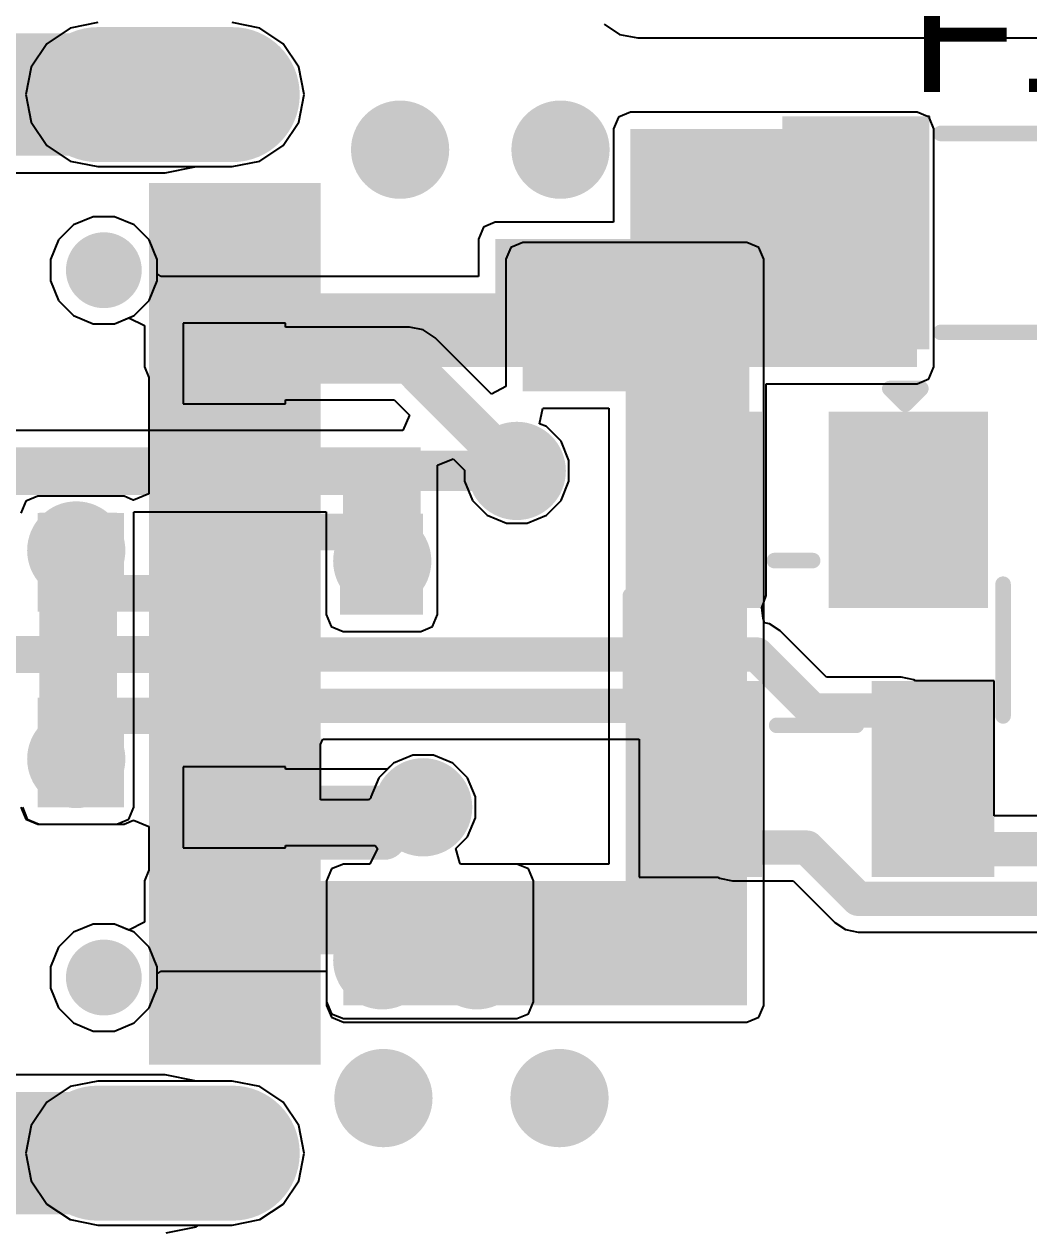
# Model space of a CAD drawing. Header units: millimetres. Extents: x -0.27 to 3.94, y -1.19 to 3.
# Drawn here: x 0.1653 to 0.4888, y 0.3933 to 0.7812 of the extents above; entities that cross this region are included whole.
import ezdxf

# ---------------------------------------------------------------- set-up
doc = ezdxf.new("R2010")
doc.units = ezdxf.units.MM
doc.header["$MEASUREMENT"] = 0
for name, color, linetype in [('BottomLayer', 5, 'Continuous'), ('BottomPaste', 16, 'Continuous'), ('BottomSolder', 6, 'Continuous'), ('MultiLayer', 9, 'Continuous'), ('PadHoleLayer', 156, 'Continuous'), ('TopLayer', 1, 'Continuous'), ('TopOverlay', 2, 'Continuous'), ('TopPaste', 8, 'Continuous'), ('TopSolder', 216, 'Continuous'), ('ViaHoleLayer', 16, 'Continuous')]:
    doc.layers.add(name, color=color, linetype=linetype)
doc.styles.add('Arial', font='arial.ttf', dxfattribs={"height": 0.2})

# ---------------------------------------------------------------- blocks, each defined once
blk = doc.blocks.new('R___0402_B_100')
at = {"layer": 'BottomLayer'}
for points in [[(-0.0095, 0.0125), (-0.0095, -0.0125), (-0.0275, -0.0125), (-0.0275, 0.0125)], [(0.0275, 0.0125), (0.0275, -0.0125), (0.0095, -0.0125), (0.0095, 0.0125)]]:
    blk.add_hatch(color=5, dxfattribs=at).paths.add_polyline_path(points)
at = {"layer": 'BottomPaste'}
for points in [[(-0.0095, 0.0125), (-0.0095, -0.0125), (-0.0275, -0.0125), (-0.0275, 0.0125)], [(0.0275, 0.0125), (0.0275, -0.0125), (0.0095, -0.0125), (0.0095, 0.0125)]]:
    blk.add_hatch(color=16, dxfattribs=at).paths.add_polyline_path(points)
at = {"layer": 'BottomSolder'}
for points in [[(-0.00733, 0.01467), (-0.00733, -0.01467), (-0.02967, -0.01467), (-0.02967, 0.01467)], [(0.02967, 0.01467), (0.02967, -0.01467), (0.00733, -0.01467), (0.00733, 0.01467)]]:
    blk.add_hatch(color=6, dxfattribs=at).paths.add_polyline_path(points)
blk = doc.blocks.new('R___0402_B_101')
at = {"layer": 'BottomLayer'}
for points in [[(-0.0095, 0.0125), (-0.0095, -0.0125), (-0.0275, -0.0125), (-0.0275, 0.0125)], [(0.0275, 0.0125), (0.0275, -0.0125), (0.0095, -0.0125), (0.0095, 0.0125)]]:
    blk.add_hatch(color=5, dxfattribs=at).paths.add_polyline_path(points)
at = {"layer": 'BottomPaste'}
for points in [[(-0.0095, 0.0125), (-0.0095, -0.0125), (-0.0275, -0.0125), (-0.0275, 0.0125)], [(0.0275, 0.0125), (0.0275, -0.0125), (0.0095, -0.0125), (0.0095, 0.0125)]]:
    blk.add_hatch(color=16, dxfattribs=at).paths.add_polyline_path(points)
at = {"layer": 'BottomSolder'}
for points in [[(-0.00733, 0.01467), (-0.00733, -0.01467), (-0.02967, -0.01467), (-0.02967, 0.01467)], [(0.02967, 0.01467), (0.02967, -0.01467), (0.00733, -0.01467), (0.00733, 0.01467)]]:
    blk.add_hatch(color=6, dxfattribs=at).paths.add_polyline_path(points)
blk = doc.blocks.new('TYPE_C_31_M_12__146')
at = {"layer": 'BottomLayer'}
h = blk.add_hatch(color=5, dxfattribs=at)
edge = h.paths.add_edge_path()
edge.add_arc((-0.04429, -0.00079), 0.01772, 0, 180)
edge.add_line((-0.06201, -0.00079), (-0.06201, -0.04409))
edge.add_arc((-0.04429, -0.04409), 0.01772, 180, 360)
edge.add_line((-0.02657, -0.04409), (-0.02657, -0.00079))
h = blk.add_hatch(color=5, dxfattribs=at)
edge = h.paths.add_edge_path()
edge.add_arc((0.29626, -0.04409), 0.01772, 180, 360)
edge.add_line((0.31398, -0.04409), (0.31398, -0.00079))
edge.add_arc((0.29626, -0.00079), 0.01772, 0, 180)
edge.add_line((0.27854, -0.00079), (0.27854, -0.04409))
h = blk.add_hatch(color=5, dxfattribs=at)
edge = h.paths.add_edge_path()
edge.add_arc((-0.04429, -0.20276), 0.01772, 180, 360)
edge.add_line((-0.02657, -0.20276), (-0.02657, -0.17126))
edge.add_arc((-0.04429, -0.17126), 0.01772, 0, 180)
edge.add_line((-0.06201, -0.17126), (-0.06201, -0.20276))
h = blk.add_hatch(color=5, dxfattribs=at)
edge = h.paths.add_edge_path()
edge.add_arc((0.29626, -0.20276), 0.01772, 180, 360)
edge.add_line((0.31398, -0.20276), (0.31398, -0.17126))
edge.add_arc((0.29626, -0.17126), 0.01772, 0, 180)
edge.add_line((0.27854, -0.17126), (0.27854, -0.20276))
at = {"layer": 'BottomSolder'}
h = blk.add_hatch(color=6, dxfattribs=at)
edge = h.paths.add_edge_path()
edge.add_arc((-0.04429, -0.00079), 0.02172, 0, 180)
edge.add_line((-0.06601, -0.00079), (-0.06601, -0.04409))
edge.add_arc((-0.04429, -0.04409), 0.02172, 180, 360)
edge.add_line((-0.02257, -0.04409), (-0.02257, -0.00079))
h = blk.add_hatch(color=6, dxfattribs=at)
edge = h.paths.add_edge_path()
edge.add_arc((0.29626, -0.04409), 0.02172, 180, 360)
edge.add_line((0.31798, -0.04409), (0.31798, -0.00079))
edge.add_arc((0.29626, -0.00079), 0.02172, 0, 180)
edge.add_line((0.27454, -0.00079), (0.27454, -0.04409))
h = blk.add_hatch(color=6, dxfattribs=at)
edge = h.paths.add_edge_path()
edge.add_arc((0.0122, -0.04213), 0.004, 0, 360)
h = blk.add_hatch(color=6, dxfattribs=at)
edge = h.paths.add_edge_path()
edge.add_arc((0.23976, -0.04213), 0.004, 0, 360)
h = blk.add_hatch(color=6, dxfattribs=at)
edge = h.paths.add_edge_path()
edge.add_arc((-0.04429, -0.20276), 0.02172, 180, 360)
edge.add_line((-0.02257, -0.20276), (-0.02257, -0.17126))
edge.add_arc((-0.04429, -0.17126), 0.02172, 0, 180)
edge.add_line((-0.06601, -0.17126), (-0.06601, -0.20276))
h = blk.add_hatch(color=6, dxfattribs=at)
edge = h.paths.add_edge_path()
edge.add_arc((0.29626, -0.20276), 0.02172, 180, 360)
edge.add_line((0.31798, -0.20276), (0.31798, -0.17126))
edge.add_arc((0.29626, -0.17126), 0.02172, 0, 180)
edge.add_line((0.27454, -0.17126), (0.27454, -0.20276))
at = {"layer": 'MultiLayer'}
h = blk.add_hatch(color=9, dxfattribs=at)
edge = h.paths.add_edge_path()
edge.add_arc((-0.04429, -0.00079), 0.01772, 0, 180)
edge.add_line((-0.06201, -0.00079), (-0.06201, -0.04409))
edge.add_arc((-0.04429, -0.04409), 0.01772, 180, 360)
edge.add_line((-0.02657, -0.04409), (-0.02657, -0.00079))
h = blk.add_hatch(color=9, dxfattribs=at)
edge = h.paths.add_edge_path()
edge.add_arc((0.29626, -0.04409), 0.01772, 180, 360)
edge.add_line((0.31398, -0.04409), (0.31398, -0.00079))
edge.add_arc((0.29626, -0.00079), 0.01772, 0, 180)
edge.add_line((0.27854, -0.00079), (0.27854, -0.04409))
h = blk.add_hatch(color=9, dxfattribs=at)
edge = h.paths.add_edge_path()
edge.add_arc((-0.04429, -0.20276), 0.01772, 180, 360)
edge.add_line((-0.02657, -0.20276), (-0.02657, -0.17126))
edge.add_arc((-0.04429, -0.17126), 0.01772, 0, 180)
edge.add_line((-0.06201, -0.17126), (-0.06201, -0.20276))
h = blk.add_hatch(color=9, dxfattribs=at)
edge = h.paths.add_edge_path()
edge.add_arc((0.29626, -0.20276), 0.01772, 180, 360)
edge.add_line((0.31398, -0.20276), (0.31398, -0.17126))
edge.add_arc((0.29626, -0.17126), 0.01772, 0, 180)
edge.add_line((0.27854, -0.17126), (0.27854, -0.20276))
at = {"layer": 'PadHoleLayer'}
h = blk.add_hatch(color=156, dxfattribs=at)
edge = h.paths.add_edge_path()
edge.add_arc((-0.04429, -0.04409), 0.01181, 180, 360)
edge.add_line((-0.03248, -0.04409), (-0.03248, -0.00079))
edge.add_arc((-0.04429, -0.00079), 0.01181, 0, 180)
edge.add_line((-0.0561, -0.00079), (-0.0561, -0.04409))
h = blk.add_hatch(color=156, dxfattribs=at)
edge = h.paths.add_edge_path()
edge.add_arc((0.29626, -0.04409), 0.01181, 180, 360)
edge.add_line((0.30807, -0.04409), (0.30807, -0.00079))
edge.add_arc((0.29626, -0.00079), 0.01181, 0, 180)
edge.add_line((0.28445, -0.00079), (0.28445, -0.04409))
h = blk.add_hatch(color=156, dxfattribs=at)
edge = h.paths.add_edge_path()
edge.add_arc((0.0122, -0.04213), 0.0122, 0, 360)
h = blk.add_hatch(color=156, dxfattribs=at)
edge = h.paths.add_edge_path()
edge.add_arc((0.23976, -0.04213), 0.0122, 0, 360)
h = blk.add_hatch(color=156, dxfattribs=at)
edge = h.paths.add_edge_path()
edge.add_arc((-0.04429, -0.20276), 0.01181, 180, 360)
edge.add_line((-0.03248, -0.20276), (-0.03248, -0.17126))
edge.add_arc((-0.04429, -0.17126), 0.01181, 0, 180)
edge.add_line((-0.0561, -0.17126), (-0.0561, -0.20276))
h = blk.add_hatch(color=156, dxfattribs=at)
edge = h.paths.add_edge_path()
edge.add_arc((0.29626, -0.20276), 0.01181, 180, 360)
edge.add_line((0.30807, -0.20276), (0.30807, -0.17126))
edge.add_arc((0.29626, -0.17126), 0.01181, 0, 180)
edge.add_line((0.28445, -0.17126), (0.28445, -0.20276))
at = {"layer": 'TopLayer'}
for points in [[(-0.01181, 0.02362), (0.01181, 0.02362), (0.01181, -0.02362), (-0.01181, -0.02362)], [(0.01969, 0.02362), (0.04331, 0.02362), (0.04331, -0.02362), (0.01969, -0.02362)], [(0.05118, 0.02362), (0.06299, 0.02362), (0.06299, -0.02362), (0.05118, -0.02362)], [(0.07087, 0.02362), (0.08268, 0.02362), (0.08268, -0.02362), (0.07087, -0.02362)], [(0.09055, 0.02362), (0.10236, 0.02362), (0.10236, -0.02362), (0.09055, -0.02362)], [(0.11024, 0.02362), (0.12205, 0.02362), (0.12205, -0.02362), (0.11024, -0.02362)], [(0.14173, -0.02362), (0.12992, -0.02362), (0.12992, 0.02362), (0.14173, 0.02362)], [(0.16142, -0.02362), (0.14961, -0.02362), (0.14961, 0.02362), (0.16142, 0.02362)], [(0.1811, -0.02362), (0.16929, -0.02362), (0.16929, 0.02362), (0.1811, 0.02362)], [(0.20079, -0.02362), (0.18898, -0.02362), (0.18898, 0.02362), (0.20079, 0.02362)], [(0.23228, -0.02362), (0.20866, -0.02362), (0.20866, 0.02362), (0.23228, 0.02362)], [(0.24016, 0.02362), (0.26378, 0.02362), (0.26378, -0.02362), (0.24016, -0.02362)]]:
    blk.add_hatch(color=1, dxfattribs=at).paths.add_polyline_path(points)
h = blk.add_hatch(color=1, dxfattribs=at)
edge = h.paths.add_edge_path()
edge.add_arc((-0.04429, -0.00079), 0.01772, 0, 180)
edge.add_line((-0.06201, -0.00079), (-0.06201, -0.04409))
edge.add_arc((-0.04429, -0.04409), 0.01772, 180, 360)
edge.add_line((-0.02657, -0.04409), (-0.02657, -0.00079))
h = blk.add_hatch(color=1, dxfattribs=at)
edge = h.paths.add_edge_path()
edge.add_arc((0.29626, -0.04409), 0.01772, 180, 360)
edge.add_line((0.31398, -0.04409), (0.31398, -0.00079))
edge.add_arc((0.29626, -0.00079), 0.01772, 0, 180)
edge.add_line((0.27854, -0.00079), (0.27854, -0.04409))
h = blk.add_hatch(color=1, dxfattribs=at)
edge = h.paths.add_edge_path()
edge.add_arc((-0.04429, -0.20276), 0.01772, 180, 360)
edge.add_line((-0.02657, -0.20276), (-0.02657, -0.17126))
edge.add_arc((-0.04429, -0.17126), 0.01772, 0, 180)
edge.add_line((-0.06201, -0.17126), (-0.06201, -0.20276))
h = blk.add_hatch(color=1, dxfattribs=at)
edge = h.paths.add_edge_path()
edge.add_arc((0.29626, -0.20276), 0.01772, 180, 360)
edge.add_line((0.31398, -0.20276), (0.31398, -0.17126))
edge.add_arc((0.29626, -0.17126), 0.01772, 0, 180)
edge.add_line((0.27854, -0.17126), (0.27854, -0.20276))
at = {"layer": 'TopPaste'}
for points in [[(-0.01181, 0.02362), (0.01181, 0.02362), (0.01181, -0.02362), (-0.01181, -0.02362)], [(0.01969, 0.02362), (0.04331, 0.02362), (0.04331, -0.02362), (0.01969, -0.02362)], [(0.05118, 0.02362), (0.06299, 0.02362), (0.06299, -0.02362), (0.05118, -0.02362)], [(0.07087, 0.02362), (0.08268, 0.02362), (0.08268, -0.02362), (0.07087, -0.02362)], [(0.09055, 0.02362), (0.10236, 0.02362), (0.10236, -0.02362), (0.09055, -0.02362)], [(0.11024, 0.02362), (0.12205, 0.02362), (0.12205, -0.02362), (0.11024, -0.02362)], [(0.14173, -0.02362), (0.12992, -0.02362), (0.12992, 0.02362), (0.14173, 0.02362)], [(0.16142, -0.02362), (0.14961, -0.02362), (0.14961, 0.02362), (0.16142, 0.02362)], [(0.1811, -0.02362), (0.16929, -0.02362), (0.16929, 0.02362), (0.1811, 0.02362)], [(0.20079, -0.02362), (0.18898, -0.02362), (0.18898, 0.02362), (0.20079, 0.02362)], [(0.23228, -0.02362), (0.20866, -0.02362), (0.20866, 0.02362), (0.23228, 0.02362)], [(0.24016, 0.02362), (0.26378, 0.02362), (0.26378, -0.02362), (0.24016, -0.02362)]]:
    blk.add_hatch(color=8, dxfattribs=at).paths.add_polyline_path(points)
at = {"layer": 'TopSolder'}
for points in [[(-0.01581, 0.02762), (0.01581, 0.02762), (0.01581, -0.02762), (-0.01581, -0.02762)], [(0.01569, 0.02762), (0.04731, 0.02762), (0.04731, -0.02762), (0.01569, -0.02762)], [(0.04718, 0.02762), (0.06699, 0.02762), (0.06699, -0.02762), (0.04718, -0.02762)], [(0.06687, 0.02762), (0.08668, 0.02762), (0.08668, -0.02762), (0.06687, -0.02762)], [(0.08655, 0.02762), (0.10636, 0.02762), (0.10636, -0.02762), (0.08655, -0.02762)], [(0.10624, 0.02762), (0.12605, 0.02762), (0.12605, -0.02762), (0.10624, -0.02762)], [(0.14573, -0.02762), (0.12592, -0.02762), (0.12592, 0.02762), (0.14573, 0.02762)], [(0.16542, -0.02762), (0.14561, -0.02762), (0.14561, 0.02762), (0.16542, 0.02762)], [(0.1851, -0.02762), (0.16529, -0.02762), (0.16529, 0.02762), (0.1851, 0.02762)], [(0.20479, -0.02762), (0.18498, -0.02762), (0.18498, 0.02762), (0.20479, 0.02762)], [(0.23628, -0.02762), (0.20466, -0.02762), (0.20466, 0.02762), (0.23628, 0.02762)], [(0.23616, 0.02762), (0.26778, 0.02762), (0.26778, -0.02762), (0.23616, -0.02762)]]:
    blk.add_hatch(color=216, dxfattribs=at).paths.add_polyline_path(points)
h = blk.add_hatch(color=216, dxfattribs=at)
edge = h.paths.add_edge_path()
edge.add_arc((-0.04429, -0.00079), 0.02172, 0, 180)
edge.add_line((-0.06601, -0.00079), (-0.06601, -0.04409))
edge.add_arc((-0.04429, -0.04409), 0.02172, 180, 360)
edge.add_line((-0.02257, -0.04409), (-0.02257, -0.00079))
h = blk.add_hatch(color=216, dxfattribs=at)
edge = h.paths.add_edge_path()
edge.add_arc((0.29626, -0.04409), 0.02172, 180, 360)
edge.add_line((0.31798, -0.04409), (0.31798, -0.00079))
edge.add_arc((0.29626, -0.00079), 0.02172, 0, 180)
edge.add_line((0.27454, -0.00079), (0.27454, -0.04409))
h = blk.add_hatch(color=216, dxfattribs=at)
edge = h.paths.add_edge_path()
edge.add_arc((0.0122, -0.04213), 0.004, 0, 360)
h = blk.add_hatch(color=216, dxfattribs=at)
edge = h.paths.add_edge_path()
edge.add_arc((0.23976, -0.04213), 0.004, 0, 360)
h = blk.add_hatch(color=216, dxfattribs=at)
edge = h.paths.add_edge_path()
edge.add_arc((-0.04429, -0.20276), 0.02172, 180, 360)
edge.add_line((-0.02257, -0.20276), (-0.02257, -0.17126))
edge.add_arc((-0.04429, -0.17126), 0.02172, 0, 180)
edge.add_line((-0.06601, -0.17126), (-0.06601, -0.20276))
h = blk.add_hatch(color=216, dxfattribs=at)
edge = h.paths.add_edge_path()
edge.add_arc((0.29626, -0.20276), 0.02172, 180, 360)
edge.add_line((0.31798, -0.20276), (0.31798, -0.17126))
edge.add_arc((0.29626, -0.17126), 0.02172, 0, 180)
edge.add_line((0.27454, -0.17126), (0.27454, -0.20276))
at = {"layer": 'TopOverlay'}
for points, const_width in [([(-0.049, -0.14), (-0.049, -0.076)], 0.005), ([(0.30097, -0.14), (0.30097, -0.076)], 0.005), ([(0.121, -0.207), (0.121, -0.197)], 0.01), ([(0.133, -0.207), (0.109, -0.207)], 0.01), ([(0.121, -0.219), (0.109, -0.207)], 0.01), ([(0.121, -0.219), (0.133, -0.207)], 0.01), ([(0.30297, -0.23402), (-0.051, -0.23402)], 0.005)]:
    blk.add_lwpolyline(points, dxfattribs=dict(at, const_width=const_width))
for points, const_width in [([(-0.05025, -0.076, 1), (-0.04775, -0.076, 1)], 0.0025), ([(0.29972, -0.076, 1), (0.30222, -0.076, 1)], 0.0025), ([(-0.05025, -0.14, 1), (-0.04775, -0.14, 1)], 0.0025), ([(0.29972, -0.14, 1), (0.30222, -0.14, 1)], 0.0025), ([(0.1185, -0.197, 1), (0.1235, -0.197, 1)], 0.005), ([(0.1065, -0.207, 1), (0.1115, -0.207, 1)], 0.005), ([(0.1065, -0.207, 1), (0.1115, -0.207, 1)], 0.005), ([(0.1185, -0.207, 1), (0.1235, -0.207, 1)], 0.005), ([(0.1305, -0.207, 1), (0.1355, -0.207, 1)], 0.005), ([(0.1305, -0.207, 1), (0.1355, -0.207, 1)], 0.005), ([(0.1185, -0.219, 1), (0.1235, -0.219, 1)], 0.005), ([(0.1185, -0.219, 1), (0.1235, -0.219, 1)], 0.005), ([(-0.05225, -0.23402, 1), (-0.04975, -0.23402, 1)], 0.0025), ([(0.30172, -0.23402, 1), (0.30422, -0.23402, 1)], 0.0025)]:
    blk.add_lwpolyline(points, format="xyb", close=True, dxfattribs=dict(at, const_width=const_width))
blk.add_text('Board Edge', height=0.028, dxfattribs=at).set_placement((-0.009, -0.18267))
blk = doc.blocks.new('F____0805_158')
at = {"layer": 'TopLayer'}
for points in [[(-0.02362, -0.03346), (-0.06299, -0.03346), (-0.06299, 0.03346), (-0.02362, 0.03346)], [(0.06299, -0.03346), (0.02362, -0.03346), (0.02362, 0.03346), (0.06299, 0.03346)]]:
    blk.add_hatch(color=1, dxfattribs=at).paths.add_polyline_path(points)
at = {"layer": 'TopPaste'}
for points in [[(-0.02362, -0.03346), (-0.06299, -0.03346), (-0.06299, 0.03346), (-0.02362, 0.03346)], [(0.06299, -0.03346), (0.02362, -0.03346), (0.02362, 0.03346), (0.06299, 0.03346)]]:
    blk.add_hatch(color=8, dxfattribs=at).paths.add_polyline_path(points)
at = {"layer": 'TopSolder'}
for points in [[(-0.01962, -0.03746), (-0.06699, -0.03746), (-0.06699, 0.03746), (-0.01962, 0.03746)], [(0.06699, -0.03746), (0.01962, -0.03746), (0.01962, 0.03746), (0.06699, 0.03746)]]:
    blk.add_hatch(color=216, dxfattribs=at).paths.add_polyline_path(points)
at = {"layer": 'TopOverlay', "const_width": 0.005}
for points in [[(-0.016, 0.032), (0.016, 0.032)], [(-0.016, -0.032), (0.016, -0.032)]]:
    blk.add_lwpolyline(points, dxfattribs=at)
at = {"layer": 'TopOverlay', "const_width": 0.0025}
for points in [[(-0.01725, 0.032, 1), (-0.01475, 0.032, 1)], [(0.01475, 0.032, 1), (0.01725, 0.032, 1)], [(-0.01725, -0.032, 1), (-0.01475, -0.032, 1)], [(0.01475, -0.032, 1), (0.01725, -0.032, 1)]]:
    blk.add_lwpolyline(points, format="xyb", close=True, dxfattribs=at)
blk = doc.blocks.new('SOT_143_4__166')
at = {"layer": 'TopLayer'}
for points in [[(0.11417, 0.02362), (0.11417, -0.00787), (0.05906, -0.00787), (0.05906, 0.02362)], [(0.02756, 0.02165), (0.02756, -0.02165), (-0.02756, -0.02165), (-0.02756, 0.02165)], [(0.02756, -0.05118), (0.02756, -0.08268), (-0.02756, -0.08268), (-0.02756, -0.05118)], [(0.11417, -0.05118), (0.11417, -0.08268), (0.05906, -0.08268), (0.05906, -0.05118)]]:
    blk.add_hatch(color=1, dxfattribs=at).paths.add_polyline_path(points)
at = {"layer": 'TopPaste'}
for points in [[(0.11417, 0.02362), (0.11417, -0.00787), (0.05906, -0.00787), (0.05906, 0.02362)], [(0.02756, 0.02165), (0.02756, -0.02165), (-0.02756, -0.02165), (-0.02756, 0.02165)], [(0.02756, -0.05118), (0.02756, -0.08268), (-0.02756, -0.08268), (-0.02756, -0.05118)], [(0.11417, -0.05118), (0.11417, -0.08268), (0.05906, -0.08268), (0.05906, -0.05118)]]:
    blk.add_hatch(color=8, dxfattribs=at).paths.add_polyline_path(points)
at = {"layer": 'TopSolder'}
for points in [[(0.11817, 0.02762), (0.11817, -0.01187), (0.05506, -0.01187), (0.05506, 0.02762)], [(0.03156, 0.02565), (0.03156, -0.02565), (-0.03156, -0.02565), (-0.03156, 0.02565)], [(0.03156, -0.04718), (0.03156, -0.08668), (-0.03156, -0.08668), (-0.03156, -0.04718)], [(0.11817, -0.04718), (0.11817, -0.08668), (0.05506, -0.08668), (0.05506, -0.04718)]]:
    blk.add_hatch(color=216, dxfattribs=at).paths.add_polyline_path(points)
at = {"layer": 'TopOverlay', "const_width": 0.005}
for points in [[(0.06632, 0.03047), (0.02394, 0.03047)], [(-0.034, -0.001), (-0.039, 0.004)], [(-0.039, -0.006), (-0.039, 0.004)], [(-0.039, -0.006), (-0.034, -0.001)], [(0.06936, -0.04241), (0.06936, -0.01678)], [(0.01634, -0.04315), (0.01634, -0.03082)], [(0.06289, -0.08953), (0.02762, -0.08953)]]:
    blk.add_lwpolyline(points, dxfattribs=at)
at = {"layer": 'TopOverlay', "const_width": 0.0025}
for points in [[(0.02269, 0.03047, 1), (0.02519, 0.03047, 1)], [(0.06507, 0.03047, 1), (0.06757, 0.03047, 1)], [(-0.04025, 0.004, 1), (-0.03775, 0.004, 1)], [(-0.04025, 0.004, 1), (-0.03775, 0.004, 1)], [(-0.03525, -0.001, 1), (-0.03275, -0.001, 1)], [(-0.03525, -0.001, 1), (-0.03275, -0.001, 1)], [(-0.04025, -0.006, 1), (-0.03775, -0.006, 1)], [(-0.04025, -0.006, 1), (-0.03775, -0.006, 1)], [(0.06811, -0.01678, 1), (0.07061, -0.01678, 1)], [(0.01509, -0.03082, 1), (0.01759, -0.03082, 1)], [(0.01509, -0.04315, 1), (0.01759, -0.04315, 1)], [(0.06811, -0.04241, 1), (0.07061, -0.04241, 1)], [(0.02637, -0.08953, 1), (0.02887, -0.08953, 1)], [(0.06164, -0.08953, 1), (0.06414, -0.08953, 1)]]:
    blk.add_lwpolyline(points, format="xyb", close=True, dxfattribs=at)

msp = doc.modelspace()

# ---------------------------------------------------------------- hatches: boundary and pattern name
at = {"layer": 'BottomLayer'}
h = msp.add_hatch(color=5, dxfattribs=at)
edge = h.paths.add_edge_path()
edge.add_arc((0.28637, 0.74078), 0.01181, 0, 360)
h = msp.add_hatch(color=5, dxfattribs=at)
edge = h.paths.add_edge_path()
edge.add_arc((0.338, 0.74078), 0.01181, 0, 360)
for points in [[(0.32585, 0.663), (0.398, 0.663), (0.398, 0.70551), (0.32585, 0.70551)], [(0.359, 0.46548), (0.398, 0.46548), (0.398, 0.70551), (0.359, 0.70551)], [(0.1344, 0.62966), (0.293, 0.62966), (0.293, 0.645), (0.1344, 0.645)], [(0.268, 0.59123), (0.293, 0.59123), (0.293, 0.645), (0.268, 0.645)], [(0.1702, 0.52921), (0.19519, 0.52921), (0.19519, 0.624), (0.1702, 0.624)], [(0.26811, 0.46548), (0.398, 0.46548), (0.398, 0.50554), (0.26811, 0.50554)]]:
    msp.add_hatch(color=5, dxfattribs=at).paths.add_polyline_path(points)
h = msp.add_hatch(color=5, dxfattribs=at)
edge = h.paths.add_edge_path()
edge.add_arc((0.3515, 0.687), 0.01181, 0, 360)
h = msp.add_hatch(color=5, dxfattribs=at)
edge = h.paths.add_edge_path()
edge.add_arc((0.3795, 0.687), 0.01181, 0, 360)
h = msp.add_hatch(color=5, dxfattribs=at)
edge = h.paths.add_edge_path()
edge.add_arc((0.32392, 0.63743), 0.01181, 0, 360)
h = msp.add_hatch(color=5, dxfattribs=at)
edge = h.paths.add_edge_path()
edge.add_arc((0.18212, 0.61184), 0.01181, 0, 360)
h = msp.add_hatch(color=5, dxfattribs=at)
edge = h.paths.add_edge_path()
edge.add_arc((0.28062, 0.60842), 0.01181, 0, 360)
h = msp.add_hatch(color=5, dxfattribs=at)
edge = h.paths.add_edge_path()
edge.add_arc((0.18212, 0.54477), 0.01181, 0, 360)
h = msp.add_hatch(color=5, dxfattribs=at)
edge = h.paths.add_edge_path()
edge.add_arc((0.29379, 0.52921), 0.01181, 0, 360)
h = msp.add_hatch(color=5, dxfattribs=at)
edge = h.paths.add_edge_path()
edge.add_arc((0.28062, 0.48), 0.01181, 0, 360)
h = msp.add_hatch(color=5, dxfattribs=at)
edge = h.paths.add_edge_path()
edge.add_arc((0.3111, 0.48), 0.01181, 0, 360)
h = msp.add_hatch(color=5, dxfattribs=at)
edge = h.paths.add_edge_path()
edge.add_arc((0.281, 0.43566), 0.01181, 0, 360)
h = msp.add_hatch(color=5, dxfattribs=at)
edge = h.paths.add_edge_path()
edge.add_arc((0.33768, 0.43566), 0.01181, 0, 360)
at = {"layer": 'BottomSolder'}
h = msp.add_hatch(color=6, dxfattribs=at)
edge = h.paths.add_edge_path()
edge.add_arc((0.28637, 0.74078), 0.01581, 0, 360)
h = msp.add_hatch(color=6, dxfattribs=at)
edge = h.paths.add_edge_path()
edge.add_arc((0.338, 0.74078), 0.01581, 0, 360)
h = msp.add_hatch(color=6, dxfattribs=at)
edge = h.paths.add_edge_path()
edge.add_arc((0.3515, 0.687), 0.01581, 0, 360)
h = msp.add_hatch(color=6, dxfattribs=at)
edge = h.paths.add_edge_path()
edge.add_arc((0.3795, 0.687), 0.01581, 0, 360)
h = msp.add_hatch(color=6, dxfattribs=at)
edge = h.paths.add_edge_path()
edge.add_arc((0.32392, 0.63743), 0.01581, 0, 360)
h = msp.add_hatch(color=6, dxfattribs=at)
edge = h.paths.add_edge_path()
edge.add_arc((0.18212, 0.61184), 0.01581, 0, 360)
h = msp.add_hatch(color=6, dxfattribs=at)
edge = h.paths.add_edge_path()
edge.add_arc((0.28062, 0.60842), 0.01581, 0, 360)
h = msp.add_hatch(color=6, dxfattribs=at)
edge = h.paths.add_edge_path()
edge.add_arc((0.18212, 0.54477), 0.01581, 0, 360)
h = msp.add_hatch(color=6, dxfattribs=at)
edge = h.paths.add_edge_path()
edge.add_arc((0.29379, 0.52921), 0.01581, 0, 360)
h = msp.add_hatch(color=6, dxfattribs=at)
edge = h.paths.add_edge_path()
edge.add_arc((0.28062, 0.48), 0.01581, 0, 360)
h = msp.add_hatch(color=6, dxfattribs=at)
edge = h.paths.add_edge_path()
edge.add_arc((0.3111, 0.48), 0.01581, 0, 360)
h = msp.add_hatch(color=6, dxfattribs=at)
edge = h.paths.add_edge_path()
edge.add_arc((0.281, 0.43566), 0.01581, 0, 360)
h = msp.add_hatch(color=6, dxfattribs=at)
edge = h.paths.add_edge_path()
edge.add_arc((0.33768, 0.43566), 0.01581, 0, 360)
at = {"layer": 'TopLayer'}
h = msp.add_hatch(color=1, dxfattribs=at)
edge = h.paths.add_edge_path()
edge.add_arc((0.28637, 0.74078), 0.01181, 0, 360)
h = msp.add_hatch(color=1, dxfattribs=at)
edge = h.paths.add_edge_path()
edge.add_arc((0.338, 0.74078), 0.01181, 0, 360)
for points in [[(0.3605, 0.59737), (0.39882, 0.59737), (0.39882, 0.74746), (0.3605, 0.74746)], [(0.3605, 0.6709), (0.45276, 0.6709), (0.45276, 0.74746), (0.3605, 0.74746)], [(0.317, 0.6709), (0.45276, 0.6709), (0.45276, 0.712), (0.317, 0.712)], [(0.2095, 0.6709), (0.45276, 0.6709), (0.45276, 0.69452), (0.2095, 0.69452)], [(0.16971, 0.59216), (0.1975, 0.59216), (0.1975, 0.62386), (0.16971, 0.62386)], [(0.2095, 0.61184), (0.29379, 0.61184), (0.29379, 0.62365), (0.2095, 0.62365)], [(0.267, 0.59123), (0.29379, 0.59123), (0.29379, 0.62365), (0.267, 0.62365)], [(0.16971, 0.59216), (0.25675, 0.59216), (0.25675, 0.60397), (0.16971, 0.60397)], [(0.13262, 0.57247), (0.25675, 0.57247), (0.25675, 0.58428), (0.13262, 0.58428)], [(0.16971, 0.52921), (0.1975, 0.52921), (0.1975, 0.56445), (0.16971, 0.56445)], [(0.16971, 0.55279), (0.25675, 0.55279), (0.25675, 0.56445), (0.16971, 0.56445)], [(0.2095, 0.48192), (0.32392, 0.48192), (0.32392, 0.50554), (0.2095, 0.50554)], [(0.26811, 0.46663), (0.32392, 0.46663), (0.32392, 0.50554), (0.26811, 0.50554)]]:
    msp.add_hatch(color=1, dxfattribs=at).paths.add_polyline_path(points)
h = msp.add_hatch(color=1, dxfattribs=at)
edge = h.paths.add_edge_path()
edge.add_arc((0.3515, 0.687), 0.01181, 0, 360)
h = msp.add_hatch(color=1, dxfattribs=at)
edge = h.paths.add_edge_path()
edge.add_arc((0.3795, 0.687), 0.01181, 0, 360)
h = msp.add_hatch(color=1, dxfattribs=at)
edge = h.paths.add_edge_path()
edge.add_arc((0.32392, 0.63743), 0.01181, 0, 360)
h = msp.add_hatch(color=1, dxfattribs=at)
edge = h.paths.add_edge_path()
edge.add_arc((0.18212, 0.61184), 0.01181, 0, 360)
h = msp.add_hatch(color=1, dxfattribs=at)
edge = h.paths.add_edge_path()
edge.add_arc((0.28062, 0.60842), 0.01181, 0, 360)
h = msp.add_hatch(color=1, dxfattribs=at)
edge = h.paths.add_edge_path()
edge.add_arc((0.18212, 0.54477), 0.01181, 0, 360)
h = msp.add_hatch(color=1, dxfattribs=at)
edge = h.paths.add_edge_path()
edge.add_arc((0.29379, 0.52921), 0.01181, 0, 360)
h = msp.add_hatch(color=1, dxfattribs=at)
edge = h.paths.add_edge_path()
edge.add_arc((0.28062, 0.48), 0.01181, 0, 360)
h = msp.add_hatch(color=1, dxfattribs=at)
edge = h.paths.add_edge_path()
edge.add_arc((0.3111, 0.48), 0.01181, 0, 360)
h = msp.add_hatch(color=1, dxfattribs=at)
edge = h.paths.add_edge_path()
edge.add_arc((0.281, 0.43566), 0.01181, 0, 360)
h = msp.add_hatch(color=1, dxfattribs=at)
edge = h.paths.add_edge_path()
edge.add_arc((0.33768, 0.43566), 0.01181, 0, 360)
at = {"layer": 'TopSolder'}
h = msp.add_hatch(color=216, dxfattribs=at)
edge = h.paths.add_edge_path()
edge.add_arc((0.28637, 0.74078), 0.01581, 0, 360)
h = msp.add_hatch(color=216, dxfattribs=at)
edge = h.paths.add_edge_path()
edge.add_arc((0.338, 0.74078), 0.01581, 0, 360)
h = msp.add_hatch(color=216, dxfattribs=at)
edge = h.paths.add_edge_path()
edge.add_arc((0.3515, 0.687), 0.01581, 0, 360)
h = msp.add_hatch(color=216, dxfattribs=at)
edge = h.paths.add_edge_path()
edge.add_arc((0.3795, 0.687), 0.01581, 0, 360)
h = msp.add_hatch(color=216, dxfattribs=at)
edge = h.paths.add_edge_path()
edge.add_arc((0.32392, 0.63743), 0.01581, 0, 360)
h = msp.add_hatch(color=216, dxfattribs=at)
edge = h.paths.add_edge_path()
edge.add_arc((0.18212, 0.61184), 0.01581, 0, 360)
h = msp.add_hatch(color=216, dxfattribs=at)
edge = h.paths.add_edge_path()
edge.add_arc((0.28062, 0.60842), 0.01581, 0, 360)
h = msp.add_hatch(color=216, dxfattribs=at)
edge = h.paths.add_edge_path()
edge.add_arc((0.18212, 0.54477), 0.01581, 0, 360)
h = msp.add_hatch(color=216, dxfattribs=at)
edge = h.paths.add_edge_path()
edge.add_arc((0.29379, 0.52921), 0.01581, 0, 360)
h = msp.add_hatch(color=216, dxfattribs=at)
edge = h.paths.add_edge_path()
edge.add_arc((0.28062, 0.48), 0.01581, 0, 360)
h = msp.add_hatch(color=216, dxfattribs=at)
edge = h.paths.add_edge_path()
edge.add_arc((0.3111, 0.48), 0.01581, 0, 360)
h = msp.add_hatch(color=216, dxfattribs=at)
edge = h.paths.add_edge_path()
edge.add_arc((0.281, 0.43566), 0.01581, 0, 360)
h = msp.add_hatch(color=216, dxfattribs=at)
edge = h.paths.add_edge_path()
edge.add_arc((0.33768, 0.43566), 0.01581, 0, 360)
at = {"layer": 'ViaHoleLayer'}
h = msp.add_hatch(color=16, dxfattribs=at)
edge = h.paths.add_edge_path()
edge.add_arc((0.28637, 0.74078), 0.00591, 0, 360)
h = msp.add_hatch(color=16, dxfattribs=at)
edge = h.paths.add_edge_path()
edge.add_arc((0.338, 0.74078), 0.00591, 0, 360)
h = msp.add_hatch(color=16, dxfattribs=at)
edge = h.paths.add_edge_path()
edge.add_arc((0.3515, 0.687), 0.00591, 0, 360)
h = msp.add_hatch(color=16, dxfattribs=at)
edge = h.paths.add_edge_path()
edge.add_arc((0.3795, 0.687), 0.00591, 0, 360)
h = msp.add_hatch(color=16, dxfattribs=at)
edge = h.paths.add_edge_path()
edge.add_arc((0.32392, 0.63743), 0.00591, 0, 360)
h = msp.add_hatch(color=16, dxfattribs=at)
edge = h.paths.add_edge_path()
edge.add_arc((0.18212, 0.61184), 0.00591, 0, 360)
h = msp.add_hatch(color=16, dxfattribs=at)
edge = h.paths.add_edge_path()
edge.add_arc((0.28062, 0.60842), 0.00591, 0, 360)
h = msp.add_hatch(color=16, dxfattribs=at)
edge = h.paths.add_edge_path()
edge.add_arc((0.18212, 0.54477), 0.00591, 0, 360)
h = msp.add_hatch(color=16, dxfattribs=at)
edge = h.paths.add_edge_path()
edge.add_arc((0.29379, 0.52921), 0.00591, 0, 360)
h = msp.add_hatch(color=16, dxfattribs=at)
edge = h.paths.add_edge_path()
edge.add_arc((0.28062, 0.48), 0.00591, 0, 360)
h = msp.add_hatch(color=16, dxfattribs=at)
edge = h.paths.add_edge_path()
edge.add_arc((0.3111, 0.48), 0.00591, 0, 360)
h = msp.add_hatch(color=16, dxfattribs=at)
edge = h.paths.add_edge_path()
edge.add_arc((0.281, 0.43566), 0.00591, 0, 360)
h = msp.add_hatch(color=16, dxfattribs=at)
edge = h.paths.add_edge_path()
edge.add_arc((0.33768, 0.43566), 0.00591, 0, 360)

# ---------------------------------------------------------------- linework, layer by layer
at = {"layer": 'BottomLayer'}
for p, q in [((0.18017, 0.77989), (0.17265, 0.77487)), ((0.18903, 0.78166), (0.18017, 0.77989)), ((0.2412, 0.77989), (0.23234, 0.78166)), ((0.24872, 0.77487), (0.2412, 0.77989)), ((0.35207, 0.78119), (0.35703, 0.77787)), ((0.35703, 0.77787), (0.36288, 0.77671)), ((0.36288, 0.77671), (0.71845, 0.77671)), ((0.17265, 0.77487), (0.16763, 0.76736)), ((0.25374, 0.76736), (0.24872, 0.77487)), ((0.16763, 0.76736), (0.16587, 0.7585)), ((0.2555, 0.7585), (0.25374, 0.76736)), ((0.16587, 0.7585), (0.16763, 0.74963)), ((0.25374, 0.74963), (0.2555, 0.7585)), ((0.16763, 0.74963), (0.17265, 0.74212)), ((0.24872, 0.74212), (0.25374, 0.74963)), ((0.17265, 0.74212), (0.18017, 0.7371)), ((0.2412, 0.7371), (0.24872, 0.74212)), ((0.18017, 0.7371), (0.18903, 0.73533)), ((0.23234, 0.73533), (0.2412, 0.7371)), ((0.18903, 0.73533), (0.23234, 0.73533)), ((0.18758, 0.7192), (0.18125, 0.71659)), ((0.19442, 0.7192), (0.18758, 0.7192)), ((0.20075, 0.71659), (0.19442, 0.7192)), ((0.18125, 0.71659), (0.17641, 0.71175)), ((0.20559, 0.71175), (0.20075, 0.71659)), ((0.17641, 0.71175), (0.1738, 0.70542)), ((0.20821, 0.70542), (0.20559, 0.71175)), ((0.32585, 0.71093), (0.32202, 0.70934)), ((0.398, 0.71093), (0.32585, 0.71093)), ((0.40183, 0.70934), (0.398, 0.71093)), ((0.32202, 0.70934), (0.32043, 0.70551)), ((0.40341, 0.70551), (0.40183, 0.70934)), ((0.1738, 0.70542), (0.1738, 0.69858)), ((0.20821, 0.69858), (0.20821, 0.70542)), ((0.32043, 0.70551), (0.32043, 0.66457)), ((0.40341, 0.46548), (0.40341, 0.70551)), ((0.1738, 0.69858), (0.17641, 0.69225)), ((0.20559, 0.69225), (0.20821, 0.69858)), ((0.17641, 0.69225), (0.18125, 0.68741)), ((0.20075, 0.68741), (0.20559, 0.69225)), ((0.18125, 0.68741), (0.18758, 0.6848)), ((0.19442, 0.6848), (0.20075, 0.68741)), ((0.18758, 0.6848), (0.19442, 0.6848)), ((0.2495, 0.685), (0.2165, 0.685)), ((0.2165, 0.685), (0.2165, 0.659)), ((0.2495, 0.68373), (0.2495, 0.685)), ((0.28935, 0.68373), (0.2495, 0.68373)), ((0.29384, 0.68283), (0.28935, 0.68373)), ((0.29764, 0.68029), (0.29384, 0.68283)), ((0.31579, 0.66215), (0.29764, 0.68029)), ((0.32043, 0.66457), (0.31579, 0.66215)), ((0.2495, 0.659), (0.2495, 0.66027)), ((0.2495, 0.66027), (0.2845, 0.66027)), ((0.2845, 0.66027), (0.28936, 0.65541)), ((0.2165, 0.659), (0.2495, 0.659)), ((0.33126, 0.65259), (0.33226, 0.65759)), ((0.33226, 0.65759), (0.35359, 0.65759)), ((0.35359, 0.65759), (0.35359, 0.51096)), ((0.28936, 0.65541), (0.28729, 0.65041)), ((0.33344, 0.65168), (0.33126, 0.65259)), ((0.28729, 0.65041), (0.13419, 0.65041)), ((0.33817, 0.64696), (0.33344, 0.65168)), ((0.34073, 0.64078), (0.33817, 0.64696)), ((0.29841, 0.63929), (0.30341, 0.64136)), ((0.30341, 0.64136), (0.30711, 0.63766)), ((0.34073, 0.63409), (0.34073, 0.64078)), ((0.29841, 0.59123), (0.29841, 0.63929)), ((0.30711, 0.63766), (0.30711, 0.63409)), ((0.30711, 0.63409), (0.30967, 0.62791)), ((0.33817, 0.62791), (0.34073, 0.63409)), ((0.30967, 0.62791), (0.3144, 0.62318)), ((0.33344, 0.62318), (0.33817, 0.62791)), ((0.20061, 0.624), (0.20077, 0.62425)), ((0.20061, 0.52921), (0.20061, 0.624)), ((0.20077, 0.62425), (0.26259, 0.62425)), ((0.26259, 0.62425), (0.26259, 0.59123)), ((0.3144, 0.62318), (0.32057, 0.62062)), ((0.32726, 0.62062), (0.33344, 0.62318)), ((0.32057, 0.62062), (0.32726, 0.62062)), ((0.26259, 0.59123), (0.26417, 0.5874)), ((0.29683, 0.5874), (0.29841, 0.59123)), ((0.26417, 0.5874), (0.268, 0.58581)), ((0.268, 0.58581), (0.293, 0.58581)), ((0.293, 0.58581), (0.29683, 0.5874)), ((0.28427, 0.54346), (0.28225, 0.54145)), ((0.29045, 0.54602), (0.28427, 0.54346)), ((0.29714, 0.54602), (0.29045, 0.54602)), ((0.30331, 0.54346), (0.29714, 0.54602)), ((0.30804, 0.53873), (0.30331, 0.54346)), ((0.2495, 0.54221), (0.2165, 0.54221)), ((0.2165, 0.54221), (0.2165, 0.51621)), ((0.2495, 0.54145), (0.2495, 0.54221)), ((0.28225, 0.54145), (0.2495, 0.54145)), ((0.3106, 0.53255), (0.30804, 0.53873)), ((0.3106, 0.52587), (0.3106, 0.53255)), ((0.16479, 0.52921), (0.16637, 0.52538)), ((0.19902, 0.52538), (0.20061, 0.52921)), ((0.16637, 0.52538), (0.1702, 0.5238)), ((0.1702, 0.5238), (0.19519, 0.5238)), ((0.19519, 0.5238), (0.19902, 0.52538)), ((0.30804, 0.51969), (0.3106, 0.52587)), ((0.2165, 0.51621), (0.2495, 0.51621)), ((0.2495, 0.51621), (0.2495, 0.51697)), ((0.2495, 0.51697), (0.27836, 0.51697)), ((0.27914, 0.51596), (0.27665, 0.51096)), ((0.27836, 0.51697), (0.27914, 0.51596)), ((0.30431, 0.51596), (0.30804, 0.51969)), ((0.30562, 0.51131), (0.30431, 0.51596)), ((0.26429, 0.50937), (0.2627, 0.50554)), ((0.26811, 0.51096), (0.26429, 0.50937)), ((0.27665, 0.51096), (0.26811, 0.51096)), ((0.30584, 0.51096), (0.30562, 0.51131)), ((0.35359, 0.51096), (0.30584, 0.51096)), ((0.2627, 0.50554), (0.2627, 0.46548)), ((0.18125, 0.48903), (0.17641, 0.48419)), ((0.18758, 0.49165), (0.18125, 0.48903)), ((0.19442, 0.49165), (0.18758, 0.49165)), ((0.20075, 0.48903), (0.19442, 0.49165)), ((0.20559, 0.48419), (0.20075, 0.48903)), ((0.17641, 0.48419), (0.1738, 0.47786)), ((0.20821, 0.47786), (0.20559, 0.48419)), ((0.1738, 0.47786), (0.1738, 0.47102)), ((0.20821, 0.47102), (0.20821, 0.47786)), ((0.1738, 0.47102), (0.17641, 0.4647)), ((0.20559, 0.4647), (0.20821, 0.47102)), ((0.17641, 0.4647), (0.18125, 0.45986)), ((0.20075, 0.45986), (0.20559, 0.4647)), ((0.2627, 0.46548), (0.26429, 0.46165)), ((0.26429, 0.46165), (0.26811, 0.46006)), ((0.398, 0.46006), (0.40183, 0.46165)), ((0.40183, 0.46165), (0.40341, 0.46548)), ((0.18125, 0.45986), (0.18758, 0.45724)), ((0.19442, 0.45724), (0.20075, 0.45986)), ((0.26811, 0.46006), (0.398, 0.46006)), ((0.18758, 0.45724), (0.19442, 0.45724)), ((0.18017, 0.43934), (0.17265, 0.43432)), ((0.18903, 0.44111), (0.18017, 0.43934)), ((0.23234, 0.44111), (0.18903, 0.44111)), ((0.2412, 0.43934), (0.23234, 0.44111)), ((0.24872, 0.43432), (0.2412, 0.43934)), ((0.17265, 0.43432), (0.16763, 0.42681)), ((0.25374, 0.42681), (0.24872, 0.43432)), ((0.16763, 0.42681), (0.16587, 0.41795)), ((0.2555, 0.41795), (0.25374, 0.42681)), ((0.16587, 0.41795), (0.16763, 0.40908)), ((0.25374, 0.40908), (0.2555, 0.41795)), ((0.16763, 0.40908), (0.17265, 0.40157)), ((0.24872, 0.40157), (0.25374, 0.40908)), ((0.17265, 0.40157), (0.18017, 0.39655)), ((0.2412, 0.39655), (0.24872, 0.40157)), ((0.18017, 0.39655), (0.18903, 0.39478)), ((0.23234, 0.39478), (0.2412, 0.39655)), ((0.18903, 0.39478), (0.23234, 0.39478))]:
    msp.add_line(p, q, dxfattribs=at)
for points, const_width in [([(0.233, 0.672), (0.28935, 0.672)], 0.013), ([(0.28935, 0.672), (0.32392, 0.63743)], 0.013), ([(0.233, 0.52921), (0.29379, 0.52921)], 0.014)]:
    msp.add_lwpolyline(points, dxfattribs=dict(at, const_width=const_width))
for points, const_width in [([(0.22975, 0.672, 1), (0.23625, 0.672, 1)], 0.0065), ([(0.2861, 0.672, 1), (0.2926, 0.672, 1)], 0.0065), ([(0.2861, 0.672, 1), (0.2926, 0.672, 1)], 0.0065), ([(0.32067, 0.63743, 1), (0.32717, 0.63743, 1)], 0.0065), ([(0.2295, 0.52921, 1), (0.2365, 0.52921, 1)], 0.007), ([(0.29029, 0.52921, 1), (0.29729, 0.52921, 1)], 0.007)]:
    msp.add_lwpolyline(points, format="xyb", close=True, dxfattribs=dict(at, const_width=const_width))
at = {"layer": 'TopLayer'}
for p, q in [((0.2412, 0.77989), (0.23234, 0.78166)), ((0.24872, 0.77487), (0.2412, 0.77989)), ((0.25374, 0.76736), (0.24872, 0.77487)), ((0.2555, 0.7585), (0.25374, 0.76736)), ((0.25374, 0.74963), (0.2555, 0.7585)), ((0.3605, 0.75288), (0.35667, 0.75129)), ((0.45276, 0.75288), (0.3605, 0.75288)), ((0.45617, 0.75146), (0.45276, 0.75288)), ((0.24872, 0.74212), (0.25374, 0.74963)), ((0.35667, 0.75129), (0.35509, 0.74746)), ((0.45676, 0.75146), (0.45617, 0.75146)), ((0.45676, 0.75087), (0.45676, 0.75146)), ((0.45817, 0.74746), (0.45676, 0.75087)), ((0.35509, 0.74746), (0.35509, 0.71741)), ((0.45817, 0.6709), (0.45817, 0.74746)), ((0.2412, 0.7371), (0.24872, 0.74212)), ((0.23234, 0.73533), (0.2412, 0.7371)), ((0.085, 0.73333), (0.21069, 0.73333)), ((0.21069, 0.73333), (0.22032, 0.73524)), ((0.22032, 0.73524), (0.22045, 0.73533)), ((0.22045, 0.73533), (0.23234, 0.73533)), ((0.18758, 0.7192), (0.18125, 0.71659)), ((0.19442, 0.7192), (0.18758, 0.7192)), ((0.20075, 0.71659), (0.19442, 0.7192)), ((0.18125, 0.71659), (0.17641, 0.71175)), ((0.20559, 0.71175), (0.20075, 0.71659)), ((0.31317, 0.71583), (0.31159, 0.712)), ((0.317, 0.71741), (0.31317, 0.71583)), ((0.35509, 0.71741), (0.317, 0.71741)), ((0.17641, 0.71175), (0.1738, 0.70542)), ((0.20821, 0.70542), (0.20559, 0.71175)), ((0.31159, 0.712), (0.31159, 0.69993)), ((0.1738, 0.70542), (0.1738, 0.69858)), ((0.20821, 0.7008), (0.20821, 0.70542)), ((0.1738, 0.69858), (0.17641, 0.69225)), ((0.2095, 0.69993), (0.20821, 0.7008)), ((0.31159, 0.69993), (0.2095, 0.69993)), ((0.17641, 0.69225), (0.18125, 0.68741)), ((0.18125, 0.68741), (0.18758, 0.6848)), ((0.19442, 0.6848), (0.19909, 0.68673)), ((0.19909, 0.68673), (0.20409, 0.68423)), ((0.18758, 0.6848), (0.19442, 0.6848)), ((0.20409, 0.68423), (0.20409, 0.6709)), ((0.20409, 0.6709), (0.2055, 0.66749)), ((0.2055, 0.66749), (0.2055, 0.63004)), ((0.45658, 0.66707), (0.45817, 0.6709)), ((0.40423, 0.59737), (0.40423, 0.66549)), ((0.40423, 0.66549), (0.45276, 0.66549)), ((0.45276, 0.66549), (0.45658, 0.66707)), ((0.16971, 0.62927), (0.16589, 0.62769)), ((0.1975, 0.62927), (0.16971, 0.62927)), ((0.20049, 0.62803), (0.1975, 0.62927)), ((0.2055, 0.63004), (0.20051, 0.62803)), ((0.16589, 0.62769), (0.1643, 0.62386)), ((0.20051, 0.62803), (0.20049, 0.62803)), ((0.40282, 0.59337), (0.40423, 0.59737)), ((0.40325, 0.59007), (0.40282, 0.59337)), ((0.40371, 0.58858), (0.40325, 0.59007)), ((0.40527, 0.58827), (0.40371, 0.58858)), ((0.40874, 0.58595), (0.40527, 0.58827)), ((0.4236, 0.57108), (0.40874, 0.58595)), ((0.44763, 0.57108), (0.4236, 0.57108)), ((0.45172, 0.57027), (0.44763, 0.57108)), ((0.45231, 0.56988), (0.45172, 0.57027)), ((0.47762, 0.56988), (0.45231, 0.56988)), ((0.47762, 0.52647), (0.47762, 0.56988)), ((0.26075, 0.54938), (0.26149, 0.55117)), ((0.26149, 0.55117), (0.36332, 0.55117)), ((0.36332, 0.55117), (0.36332, 0.50676)), ((0.26075, 0.53156), (0.26075, 0.54938)), ((0.28427, 0.54346), (0.27954, 0.53873)), ((0.29045, 0.54602), (0.28427, 0.54346)), ((0.29714, 0.54602), (0.29045, 0.54602)), ((0.30331, 0.54346), (0.29714, 0.54602)), ((0.30804, 0.53873), (0.30331, 0.54346)), ((0.27954, 0.53873), (0.27698, 0.53255)), ((0.3106, 0.53255), (0.30804, 0.53873)), ((0.27623, 0.53156), (0.26075, 0.53156)), ((0.27698, 0.53231), (0.27623, 0.53156)), ((0.27698, 0.53255), (0.27698, 0.53231)), ((0.3106, 0.52587), (0.3106, 0.53255)), ((0.1643, 0.52921), (0.16589, 0.52538)), ((0.16589, 0.52538), (0.16971, 0.5238)), ((0.16971, 0.5238), (0.1975, 0.5238)), ((0.1975, 0.5238), (0.2005, 0.52504)), ((0.2005, 0.52504), (0.2055, 0.52303)), ((0.30804, 0.51969), (0.3106, 0.52587)), ((0.84272, 0.52647), (0.47762, 0.52647)), ((0.2055, 0.52303), (0.2055, 0.50895)), ((0.30431, 0.51596), (0.30804, 0.51969)), ((0.30562, 0.51131), (0.30431, 0.51596)), ((0.2055, 0.50895), (0.20409, 0.50554)), ((0.30584, 0.51096), (0.30562, 0.51131)), ((0.32392, 0.51096), (0.30584, 0.51096)), ((0.32775, 0.50937), (0.32392, 0.51096)), ((0.32933, 0.50554), (0.32775, 0.50937)), ((0.20409, 0.50554), (0.20409, 0.49221)), ((0.32933, 0.46663), (0.32933, 0.50554)), ((0.36332, 0.50676), (0.38864, 0.50676)), ((0.38864, 0.50676), (0.38922, 0.50637)), ((0.38922, 0.50637), (0.39332, 0.50555)), ((0.39332, 0.50555), (0.41289, 0.50555)), ((0.41289, 0.50555), (0.42626, 0.49219)), ((0.18125, 0.48903), (0.17641, 0.48419)), ((0.18758, 0.49165), (0.18125, 0.48903)), ((0.19442, 0.49165), (0.18758, 0.49165)), ((0.19909, 0.48971), (0.19442, 0.49165)), ((0.20409, 0.49221), (0.19909, 0.48971)), ((0.42626, 0.49219), (0.42626, 0.49219)), ((0.42626, 0.49219), (0.42973, 0.48987)), ((0.42973, 0.48987), (0.43383, 0.48905)), ((0.43383, 0.48905), (0.85378, 0.48905)), ((0.17641, 0.48419), (0.1738, 0.47786)), ((0.1738, 0.47786), (0.1738, 0.47102)), ((0.20821, 0.47564), (0.2095, 0.47651)), ((0.20821, 0.47102), (0.20821, 0.47564)), ((0.2095, 0.47651), (0.2627, 0.47651)), ((0.2627, 0.47651), (0.2627, 0.46663)), ((0.1738, 0.47102), (0.17641, 0.4647)), ((0.20559, 0.4647), (0.20821, 0.47102)), ((0.2627, 0.46663), (0.26429, 0.4628)), ((0.32775, 0.4628), (0.32933, 0.46663)), ((0.17641, 0.4647), (0.18125, 0.45986)), ((0.20075, 0.45986), (0.20559, 0.4647)), ((0.26429, 0.4628), (0.26811, 0.46122)), ((0.32392, 0.46122), (0.32775, 0.4628)), ((0.18125, 0.45986), (0.18758, 0.45724)), ((0.19442, 0.45724), (0.20075, 0.45986)), ((0.26811, 0.46122), (0.32392, 0.46122)), ((0.18758, 0.45724), (0.19442, 0.45724)), ((0.21069, 0.44311), (0.085, 0.44311)), ((0.22032, 0.4412), (0.21069, 0.44311)), ((0.22045, 0.44111), (0.22032, 0.4412)), ((0.23234, 0.44111), (0.22045, 0.44111)), ((0.2412, 0.43934), (0.23234, 0.44111)), ((0.24872, 0.43432), (0.2412, 0.43934)), ((0.25374, 0.42681), (0.24872, 0.43432)), ((0.2555, 0.41795), (0.25374, 0.42681)), ((0.25374, 0.40908), (0.2555, 0.41795)), ((0.24872, 0.40157), (0.25374, 0.40908)), ((0.2412, 0.39655), (0.24872, 0.40157)), ((0.23234, 0.39478), (0.2412, 0.39655)), ((0.2111, 0.39236), (0.22073, 0.39428)), ((0.22073, 0.39428), (0.22148, 0.39478)), ((0.22148, 0.39478), (0.23234, 0.39478))]:
    msp.add_line(p, q, dxfattribs=at)
for points, const_width in [([(0.04612, 0.7585), (0.21069, 0.7585)], 0.03937), ([(0.23313, 0.63743), (0.32392, 0.63743)], 0.013), ([(0.23313, 0.57838), (0.40117, 0.57838)], 0.011), ([(0.40117, 0.57838), (0.41917, 0.56038)], 0.011), ([(0.25092, 0.55862), (0.25417, 0.56188)], 0.011), ([(0.25417, 0.56188), (0.37132, 0.56188)], 0.011), ([(0.37132, 0.56188), (0.38307, 0.55013)], 0.011), ([(0.21323, 0.55862), (0.25092, 0.55862)], 0.011), ([(0.41917, 0.56038), (0.44763, 0.56038)], 0.011), ([(0.44763, 0.56038), (0.45787, 0.55013)], 0.011), ([(0.38307, 0.53832), (0.38307, 0.55013)], 0.011), ([(0.45787, 0.52651), (0.45787, 0.55013)], 0.011), ([(0.38307, 0.52651), (0.38307, 0.53832)], 0.011), ([(0.2813, 0.51932), (0.29119, 0.52921)], 0.014), ([(0.29119, 0.52921), (0.29379, 0.52921)], 0.014), ([(0.38307, 0.52651), (0.39332, 0.51626)], 0.011), ([(0.45787, 0.52651), (0.46812, 0.51626)], 0.011), ([(0.23313, 0.51932), (0.2813, 0.51932)], 0.014), ([(0.39332, 0.51626), (0.41733, 0.51626)], 0.011), ([(0.41733, 0.51626), (0.43383, 0.49976)], 0.011), ([(0.46812, 0.51626), (0.47407, 0.51626)], 0.011), ([(0.47407, 0.51626), (0.47457, 0.51576)], 0.011), ([(0.47457, 0.51576), (0.84715, 0.51576)], 0.011), ([(0.43383, 0.49976), (0.85378, 0.49976)], 0.011), ([(0.04612, 0.41795), (0.21069, 0.41795)], 0.03937), ([(0.21069, 0.41795), (0.2111, 0.41753)], 0.03937)]:
    msp.add_lwpolyline(points, dxfattribs=dict(at, const_width=const_width))
for points, const_width in [([(0.20084, 0.7585, 1), (0.22053, 0.7585, 1)], 0.01969), ([(0.22988, 0.63743, 1), (0.23638, 0.63743, 1)], 0.0065), ([(0.32067, 0.63743, 1), (0.32717, 0.63743, 1)], 0.0065), ([(0.23038, 0.57838, 1), (0.23588, 0.57838, 1)], 0.0055), ([(0.39842, 0.57838, 1), (0.40392, 0.57838, 1)], 0.0055), ([(0.39842, 0.57838, 1), (0.40392, 0.57838, 1)], 0.0055), ([(0.25142, 0.56188, 1), (0.25692, 0.56188, 1)], 0.0055), ([(0.25142, 0.56188, 1), (0.25692, 0.56188, 1)], 0.0055), ([(0.36857, 0.56188, 1), (0.37407, 0.56188, 1)], 0.0055), ([(0.36857, 0.56188, 1), (0.37407, 0.56188, 1)], 0.0055), ([(0.21048, 0.55862, 1), (0.21598, 0.55862, 1)], 0.0055), ([(0.24817, 0.55862, 1), (0.25367, 0.55862, 1)], 0.0055), ([(0.24817, 0.55862, 1), (0.25367, 0.55862, 1)], 0.0055), ([(0.41642, 0.56038, 1), (0.42192, 0.56038, 1)], 0.0055), ([(0.41642, 0.56038, 1), (0.42192, 0.56038, 1)], 0.0055), ([(0.44488, 0.56038, 1), (0.45038, 0.56038, 1)], 0.0055), ([(0.44488, 0.56038, 1), (0.45038, 0.56038, 1)], 0.0055), ([(0.38032, 0.55013, 1), (0.38582, 0.55013, 1)], 0.0055), ([(0.38032, 0.55013, 1), (0.38582, 0.55013, 1)], 0.0055), ([(0.45512, 0.55013, 1), (0.46062, 0.55013, 1)], 0.0055), ([(0.45512, 0.55013, 1), (0.46062, 0.55013, 1)], 0.0055), ([(0.38032, 0.53832, 1), (0.38582, 0.53832, 1)], 0.0055), ([(0.38032, 0.53832, 1), (0.38582, 0.53832, 1)], 0.0055), ([(0.28769, 0.52921, 1), (0.29469, 0.52921, 1)], 0.007), ([(0.28769, 0.52921, 1), (0.29469, 0.52921, 1)], 0.007), ([(0.29029, 0.52921, 1), (0.29729, 0.52921, 1)], 0.007), ([(0.38032, 0.52651, 1), (0.38582, 0.52651, 1)], 0.0055), ([(0.38032, 0.52651, 1), (0.38582, 0.52651, 1)], 0.0055), ([(0.45512, 0.52651, 1), (0.46062, 0.52651, 1)], 0.0055), ([(0.45512, 0.52651, 1), (0.46062, 0.52651, 1)], 0.0055), ([(0.22963, 0.51932, 1), (0.23663, 0.51932, 1)], 0.007), ([(0.2778, 0.51932, 1), (0.2848, 0.51932, 1)], 0.007), ([(0.2778, 0.51932, 1), (0.2848, 0.51932, 1)], 0.007), ([(0.39057, 0.51626, 1), (0.39607, 0.51626, 1)], 0.0055), ([(0.39057, 0.51626, 1), (0.39607, 0.51626, 1)], 0.0055), ([(0.41458, 0.51626, 1), (0.42008, 0.51626, 1)], 0.0055), ([(0.41458, 0.51626, 1), (0.42008, 0.51626, 1)], 0.0055), ([(0.46537, 0.51626, 1), (0.47087, 0.51626, 1)], 0.0055), ([(0.46537, 0.51626, 1), (0.47087, 0.51626, 1)], 0.0055), ([(0.47132, 0.51626, 1), (0.47682, 0.51626, 1)], 0.0055), ([(0.47132, 0.51626, 1), (0.47682, 0.51626, 1)], 0.0055), ([(0.47182, 0.51576, 1), (0.47732, 0.51576, 1)], 0.0055), ([(0.47182, 0.51576, 1), (0.47732, 0.51576, 1)], 0.0055), ([(0.43108, 0.49976, 1), (0.43658, 0.49976, 1)], 0.0055), ([(0.43108, 0.49976, 1), (0.43658, 0.49976, 1)], 0.0055), ([(0.20084, 0.41795, 1), (0.22053, 0.41795, 1)], 0.01969), ([(0.20084, 0.41795, 1), (0.22053, 0.41795, 1)], 0.01969), ([(0.20126, 0.41753, 1), (0.22094, 0.41753, 1)], 0.01969)]:
    msp.add_lwpolyline(points, format="xyb", close=True, dxfattribs=dict(at, const_width=const_width))

# ---------------------------------------------------------------- block references
for name, p, rotation in [('TYPE_C_31_M_12__146', (0.23313, 0.7142), 270), ('R___0402_B_100', (0.233, 0.6905), 270), ('SOT_143_4__166', (0.45, 0.62493), 270), ('R___0402_B_101', (0.233, 0.51071), 90)]:
    msp.add_blockref(name, p, dxfattribs=dict(rotation=rotation))
msp.add_blockref('F____0805_158', (0.47638, 0.714))

# ---------------------------------------------------------------- texts
at = {"layer": 'TopOverlay', "style": 'Arial'}
msp.add_text('F1', height=0.04, dxfattribs=at).set_placement((0.45041, 0.7593))

doc.saveas('drawing.dxf')
